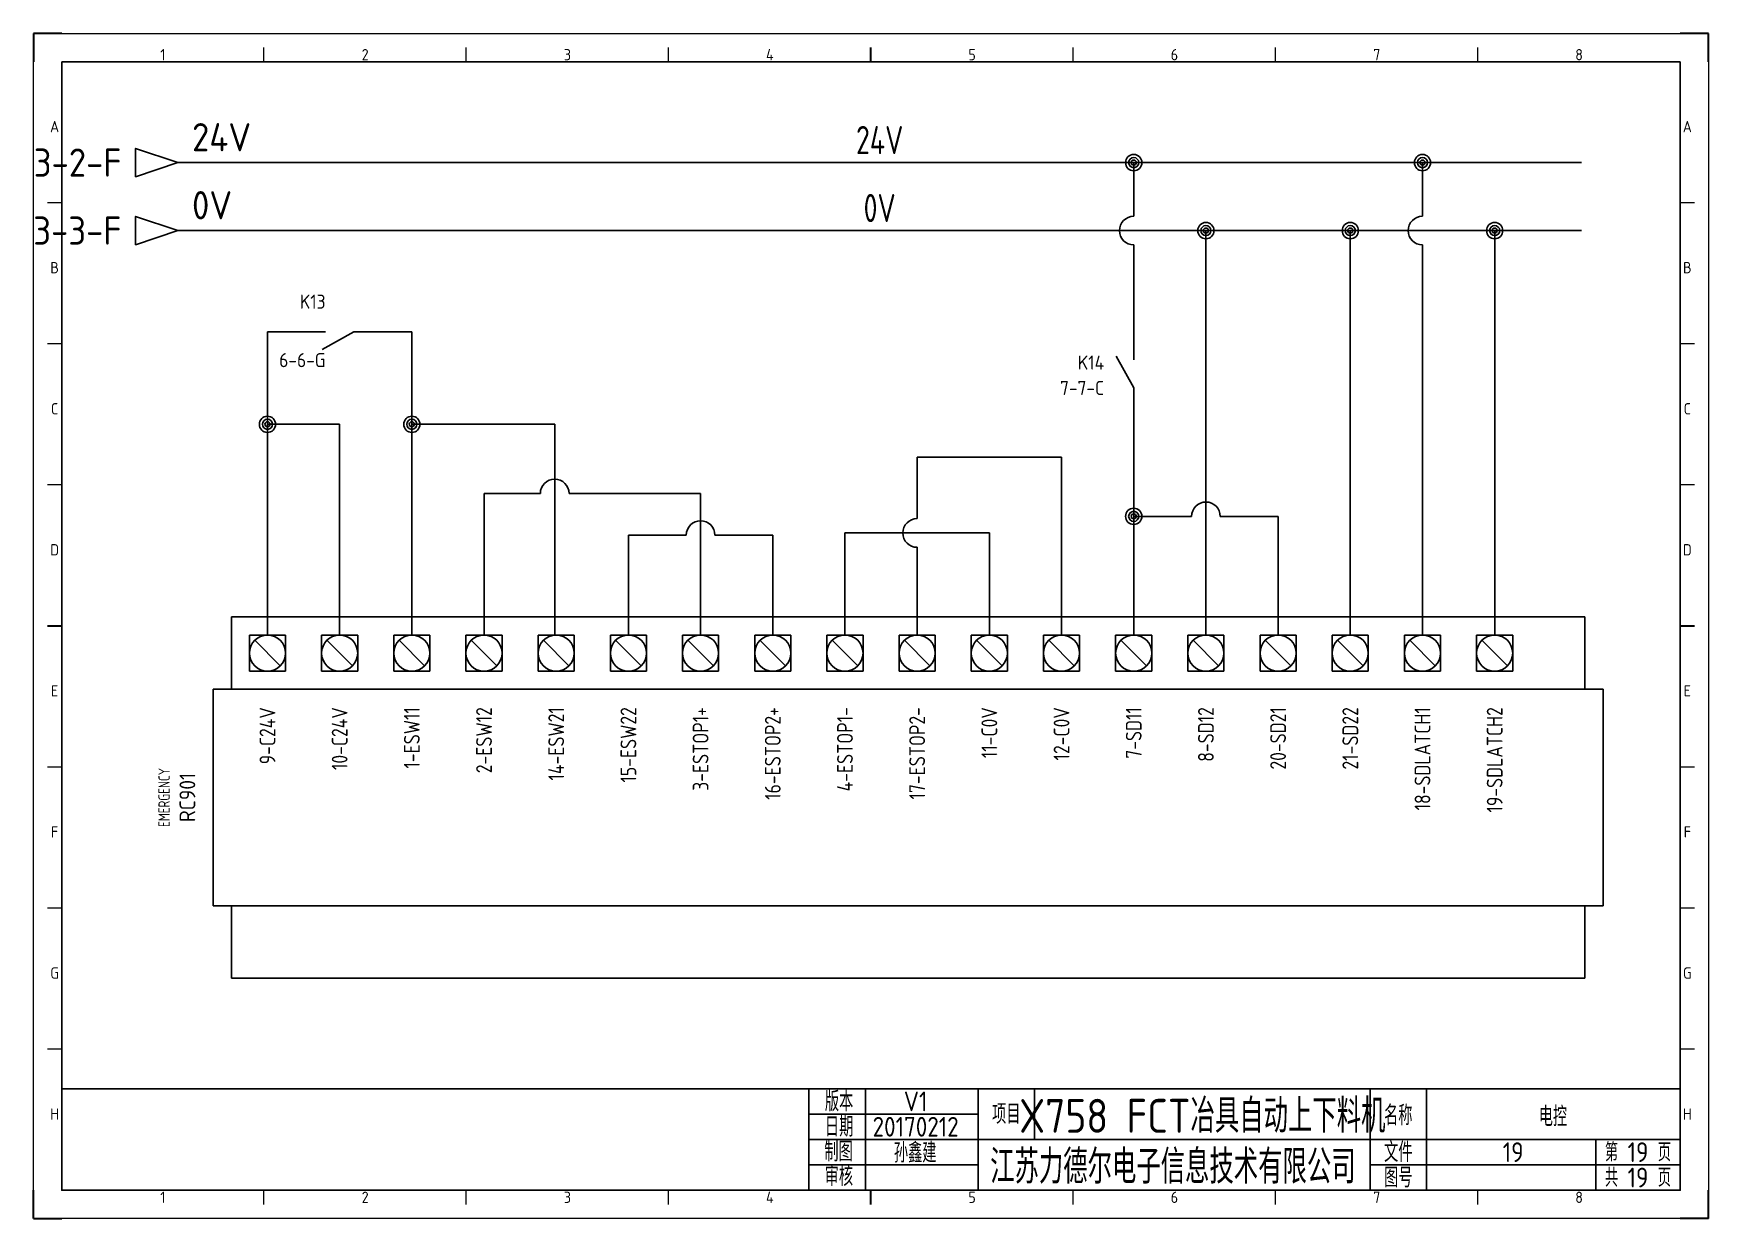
# Model space of a CAD drawing. Header units: millimetres. Extents: x 2029 to 2326, y 1387 to 1597.
import ezdxf
from ezdxf.enums import TextEntityAlignment as Align

# ---------------------------------------------------------------- set-up
doc = ezdxf.new("R2010")
doc.units = ezdxf.units.MM
for name, color, linetype in [('AE_BOR', 1, 'Continuous'), ('DESC', 150, 'Continuous'), ('SYMS', 7, 'Continuous'), ('TAGS', 150, 'Continuous'), ('TERMS', 123, 'Continuous'), ('WIRENO', 72, 'Continuous'), ('WIREREF_DEST', 52, 'Continuous'), ('WIRES', 7, 'Continuous'), ('XREF', 7, 'Continuous'), ('XREFCHILD', 134, 'Continuous'), ('图框_标题栏属性', 1, 'Continuous'), ('图框_标题栏文字', 6, 'Continuous')]:
    doc.layers.add(name, color=color, linetype=linetype)
doc.styles.add('ACGBTS', font='ISOCP.SHX')
doc.styles.get("Standard").update_dxf_attribs({"font": 'arial.ttf'})
doc.styles.add('WD_IEC', font='ISOCP2.shx', dxfattribs={"height": 4, "bigfont": 'gbcbig.shx'})
doc.styles.add('工程字', font='gbenor.shx', dxfattribs={"bigfont": 'gbcbig.shx'})

# ---------------------------------------------------------------- blocks, each defined once
blk = doc.blocks.new('Border')
for p, q in [((584, 410), (10, 410)), ((10, 410), (10, 10)), ((584, 10), (584, 410)), ((10, 10), (584, 10))]:
    blk.add_line(p, q)
at = {"layer": 'AE_BOR', "color": 1, "lineweight": 30}
for p, q in [((10, 420), (0, 420)), ((0, 420), (0, 410)), ((594, 420), (584, 420)), ((594, 410), (594, 420)), ((297, 410), (297, 415)), ((5, 210), (10, 210)), ((584, 210), (589, 210)), ((0, 0), (0, 10)), ((297, 5), (297, 10)), ((594, 0), (594, 10)), ((0, 0), (10, 0)), ((594, 0), (584, 0))]:
    blk.add_line(p, q, dxfattribs=at)
at = {"layer": 'AE_BOR', "color": 1, "lineweight": 15}
for p, q in [((0, 420), (594, 420)), ((0, 0), (0, 420)), ((594, 420), (594, 0)), ((81.75, 410), (81.75, 415)), ((153.5, 410), (153.5, 415)), ((225.25, 410), (225.25, 415)), ((368.75, 410), (368.75, 415)), ((440.5, 410), (440.5, 415)), ((512.25, 410), (512.25, 415)), ((10, 360), (5, 360)), ((589, 360), (584, 360)), ((10, 310), (5, 310)), ((589, 310), (584, 310)), ((10, 260), (5, 260)), ((589, 260), (584, 260)), ((10, 160), (5, 160)), ((589, 160), (584, 160)), ((10, 110), (5, 110)), ((589, 110), (584, 110)), ((10, 60), (5, 60)), ((589, 60), (584, 60)), ((81.75, 5), (81.75, 10)), ((153.5, 5), (153.5, 10)), ((225.25, 5), (225.25, 10)), ((368.75, 5), (368.75, 10)), ((440.5, 5), (440.5, 10)), ((512.25, 5), (512.25, 10)), ((594, 0), (0, 0))]:
    blk.add_line(p, q, dxfattribs=at)
at = {"layer": 'AE_BOR', "color": 1, "lineweight": 15, "style": 'ACGBTS'}
for s, p in [('1', (45.875, 412.5)), ('2', (117.625, 412.5)), ('3', (189.375, 412.5)), ('4', (261.125, 412.5)), ('5', (332.875, 412.5)), ('6', (404.625, 412.5)), ('7', (476.375, 412.5)), ('8', (548.125, 412.5)), ('A', (7.5, 387)), ('A', (586.5, 387)), ('B', (7.5, 337)), ('B', (586.5, 337)), ('C', (7.5, 287)), ('C', (586.5, 287)), ('D', (7.5, 237)), ('D', (586.5, 237)), ('E', (7.5, 187)), ('E', (586.5, 187)), ('F', (7.5, 137)), ('F', (586.5, 137)), ('G', (7.5, 87)), ('G', (586.5, 87)), ('H', (7.5, 37)), ('H', (586.5, 37)), ('1', (45.875, 7.5)), ('2', (117.625, 7.5)), ('3', (189.375, 7.5)), ('4', (261.125, 7.5)), ('5', (332.875, 7.5)), ('6', (404.625, 7.5)), ('7', (476.375, 7.5)), ('8', (548.125, 7.5))]:
    blk.add_text(s, height=4, dxfattribs=at).set_placement(p, align=Align.MIDDLE)
blk = doc.blocks.new('LdrDkA4')
for p, q in [((132.5, 0), (132.5, 18)), ((142.5, 0), (142.5, 18)), ((162.5, 0), (162.5, 18)), ((162.5, 0), (162.5, 18)), ((162.5, 0), (162.5, 18)), ((172.5, 18), (172.5, 13.5)), ((232, 0), (232, 18)), ((242, 0), (242, 18)), ((132.5, 13.5), (162.5, 13.5)), ((172.5, 13.5), (172.5, 9)), ((132.5, 9), (162.99, 9)), ((162.5, 9), (287, 9)), ((272, 0), (272, 9)), ((132.5, 4.5), (162.5, 4.5)), ((232, 4.5), (287, 4.5)), ((142.5, 2.09), (142.5, 2.09)), ((142.5, 2.09), (142.5, 2.09))]:
    blk.add_line(p, q)
blk.add_lwpolyline([(132.5, 18), (0, 18), (0, 0), (132.5, 0)], close=True)
blk.add_lwpolyline([(132.5, 0), (287, 0), (287, 18), (132.5, 18)])
at = {"flags": 9}
blk.add_attdef('WD_TB', (0, 0), '', height=2.5, dxfattribs=at)
at = {"layer": '图框_标题栏属性', "style": '工程字'}
for tag, height, p in [('版本', 3.5, (151.42, 15.75)), ('项目', 6, (202.25, 13.5)), ('名称', 3.5, (264.42, 13.27)), ('日期', 3.5, (151.42, 11.25)), ('制图', 3.5, (151.34, 6.85)), ('公司名称', 6, (197.03, 4.5)), ('文件', 3.5, (257.37, 6.75)), ('页数', 3.5, (279.5, 6.75)), ('审核', 3.5, (151.65, 2.36)), ('图号', 3.5, (257.37, 2.25)), ('总数', 3.5, (279.5, 2.25))]:
    blk.add_attdef(tag, text='', height=height, dxfattribs=at).set_placement(p, align=Align.MIDDLE)
at = {"layer": '图框_标题栏文字', "style": '工程字'}
for s, height, p in [('版本', 3.5, (137.85, 15.75)), ('项目', 3.5, (167.5, 13.5)), ('名称', 3.5, (237, 13.27)), ('日期', 3.5, (137.85, 11.25)), ('制图', 3.5, (137.75, 6.85)), ('文件', 3.5, (237, 6.75)), ('第    页', 3.25, (279.5, 6.75)), ('审核', 3.5, (137.81, 2.51)), ('图号', 3.5, (237, 2.25)), ('共    页', 3.25, (279.5, 2.25))]:
    blk.add_text(s, height=height, dxfattribs=at).set_placement(p, align=Align.MIDDLE_CENTER)
blk = doc.blocks.new('PLCRC90_EMG')
for p, q in [((151.84, 42.3), (-148.18, 42.3)), ((-148.18, 42.3), (-148.18, 26.3)), ((151.84, 26.3), (151.84, 42.3)), ((-144.18, 38.3), (-136.18, 38.3)), ((-144.18, 30.3), (-144.18, 38.3)), ((-143.01, 37.13), (-137.35, 31.48)), ((-136.18, 38.3), (-136.18, 30.3)), ((-128.18, 38.3), (-120.18, 38.3)), ((-128.18, 30.3), (-128.18, 38.3)), ((-127.01, 37.13), (-121.35, 31.48)), ((-120.18, 38.3), (-120.18, 30.3)), ((-112.18, 38.3), (-104.18, 38.3)), ((-112.18, 30.3), (-112.18, 38.3)), ((-111.01, 37.13), (-105.35, 31.48)), ((-104.18, 38.3), (-104.18, 30.3)), ((-96.18, 38.3), (-88.18, 38.3)), ((-96.18, 38.3), (-88.18, 38.3)), ((-96.18, 30.3), (-96.18, 38.3)), ((-96.18, 30.3), (-96.18, 38.3)), ((-95.01, 37.13), (-89.35, 31.48)), ((-88.18, 38.3), (-88.18, 30.3)), ((-88.18, 38.3), (-88.18, 30.3)), ((-80.18, 38.3), (-72.18, 38.3)), ((-80.18, 30.3), (-80.18, 38.3)), ((-79.01, 37.13), (-73.35, 31.48)), ((-72.18, 38.3), (-72.18, 30.3)), ((-64.18, 38.3), (-56.18, 38.3)), ((-64.18, 30.3), (-64.18, 38.3)), ((-63.01, 37.13), (-57.35, 31.48)), ((-56.18, 38.3), (-56.18, 30.3)), ((-48.18, 38.3), (-40.18, 38.3)), ((-48.18, 30.3), (-48.18, 38.3)), ((-47.01, 37.13), (-41.35, 31.48)), ((-40.18, 38.3), (-40.18, 30.3)), ((-32.18, 38.3), (-24.18, 38.3)), ((-32.18, 30.3), (-32.18, 38.3)), ((-31.01, 37.13), (-25.35, 31.48)), ((-24.18, 38.3), (-24.18, 30.3)), ((-16.18, 38.3), (-8.18, 38.3)), ((-16.18, 30.3), (-16.18, 38.3)), ((-15.01, 37.13), (-9.35, 31.48)), ((-8.18, 38.3), (-8.18, 30.3)), ((-0.18, 38.3), (7.82, 38.3)), ((-0.18, 30.3), (-0.18, 38.3)), ((0.99, 37.13), (6.65, 31.48)), ((7.82, 38.3), (7.82, 30.3)), ((15.82, 38.3), (23.82, 38.3)), ((15.82, 30.3), (15.82, 38.3)), ((16.99, 37.13), (22.65, 31.48)), ((23.82, 38.3), (23.82, 30.3)), ((31.82, 38.3), (39.82, 38.3)), ((31.82, 30.3), (31.82, 38.3)), ((32.99, 37.13), (38.65, 31.48)), ((39.82, 38.3), (39.82, 30.3)), ((47.82, 38.3), (55.82, 38.3)), ((47.82, 30.3), (47.82, 38.3)), ((48.99, 37.13), (54.65, 31.48)), ((55.82, 38.3), (55.82, 30.3)), ((63.82, 38.3), (71.82, 38.3)), ((63.82, 30.3), (63.82, 38.3)), ((64.99, 37.13), (70.65, 31.48)), ((71.82, 38.3), (71.82, 30.3)), ((79.82, 38.3), (87.82, 38.3)), ((79.82, 30.3), (79.82, 38.3)), ((80.99, 37.13), (86.65, 31.48)), ((87.82, 38.3), (87.82, 30.3)), ((95.82, 38.3), (103.82, 38.3)), ((95.82, 30.3), (95.82, 38.3)), ((96.99, 37.13), (102.65, 31.48)), ((103.82, 38.3), (103.82, 30.3)), ((111.82, 38.3), (119.82, 38.3)), ((111.82, 30.3), (111.82, 38.3)), ((112.99, 37.13), (118.65, 31.48)), ((119.82, 38.3), (119.82, 30.3)), ((127.82, 38.3), (135.82, 38.3)), ((127.82, 30.3), (127.82, 38.3)), ((128.99, 37.13), (134.65, 31.48)), ((135.82, 38.3), (135.82, 30.3)), ((-136.18, 30.3), (-144.18, 30.3)), ((-120.18, 30.3), (-128.18, 30.3)), ((-104.18, 30.3), (-112.18, 30.3)), ((-88.18, 30.3), (-96.18, 30.3)), ((-88.18, 30.3), (-96.18, 30.3)), ((-72.18, 30.3), (-80.18, 30.3)), ((-56.18, 30.3), (-64.18, 30.3)), ((-40.18, 30.3), (-48.18, 30.3)), ((-24.18, 30.3), (-32.18, 30.3)), ((-8.18, 30.3), (-16.18, 30.3)), ((7.82, 30.3), (-0.18, 30.3)), ((23.82, 30.3), (15.82, 30.3)), ((39.82, 30.3), (31.82, 30.3)), ((55.82, 30.3), (47.82, 30.3)), ((71.82, 30.3), (63.82, 30.3)), ((87.82, 30.3), (79.82, 30.3)), ((103.82, 30.3), (95.82, 30.3)), ((119.82, 30.3), (111.82, 30.3)), ((135.82, 30.3), (127.82, 30.3)), ((-152.18, 26.3), (155.84, 26.3)), ((-152.18, -21.7), (-152.18, 26.3)), ((155.84, 26.3), (155.84, -21.7)), ((155.84, -21.7), (-152.18, -21.7)), ((-148.18, -21.7), (-148.18, -37.7)), ((151.84, -37.7), (151.84, -21.7)), ((-148.18, -37.7), (151.84, -37.7))]:
    blk.add_line(p, q)
for centre in [(-140.18, 34.3), (-124.18, 34.3), (-108.18, 34.3), (-92.18, 34.3), (-76.18, 34.3), (-60.18, 34.3), (-44.18, 34.3), (-28.18, 34.3), (-12.18, 34.3), (3.82, 34.3), (19.82, 34.3), (35.82, 34.3), (51.82, 34.3), (67.82, 34.3), (83.82, 34.3), (99.82, 34.3), (115.82, 34.3), (131.82, 34.3)]:
    blk.add_circle(centre, 4)
at = {"style": 'WD_IEC', "width": 0.9}
for tag, p in [('TERM10', (5.82, 39.54)), ('TERM12', (37.82, 39.54)), ('TERM13', (53.82, 39.54)), ('TERM14', (69.82, 39.54)), ('TERM15', (85.82, 39.54)), ('TERM16', (101.82, 39.54)), ('TERM17', (117.82, 39.54)), ('TERM18', (133.82, 39.54)), ('TERM1', (-138.18, 39.54)), ('TERM2', (-122.18, 39.54)), ('TERM3', (-106.18, 39.54)), ('TERM4', (-90.18, 39.54)), ('TERM5', (-74.18, 39.54)), ('TERM6', (-58.18, 39.54)), ('TERM7', (-42.18, 39.54)), ('TERM8', (-26.18, 39.54)), ('TERM9', (-10.18, 39.54)), ('TERM11', (21.82, 39.54))]:
    blk.add_attdef(tag, text='', height=2.5, rotation=90, dxfattribs=at).set_placement(p, align=Align.TOP_LEFT)
at = {"style": 'WD_IEC', "flags": 1}
for tag, p in [('X2TERM1', (-140.18, 38.3)), ('X2TERM2', (-124.18, 38.3)), ('X2TERM3', (-108.18, 38.3)), ('X2TERM4', (-92.18, 38.3)), ('X2TERM5', (-76.18, 38.3)), ('X2TERM6', (-60.18, 38.3)), ('X2TERM7', (-44.18, 38.3)), ('X2TERM8', (-28.18, 38.3)), ('X2TERM9', (-12.18, 38.3)), ('X2TERM10', (3.82, 38.3)), ('X2TERM11', (19.82, 38.3)), ('X2TERM12', (35.82, 38.3)), ('X2TERM13', (51.82, 38.3)), ('X2TERM14', (67.82, 38.3)), ('X2TERM15', (83.82, 38.3)), ('X2TERM16', (99.82, 38.3)), ('X2TERM17', (115.82, 38.3)), ('X2TERM18', (131.82, 38.3))]:
    blk.add_attdef(tag, p, '', height=0.35, rotation=90, dxfattribs=at)
at = {"style": 'WD_IEC', "width": 0.9}
for tag, p in [('TERMDESC1', (-140.18, 22.3)), ('TERMDESC2', (-124.18, 22.3)), ('TERMDESC3', (-108.18, 22.3)), ('TERMDESC4', (-92.18, 22.3)), ('TERMDESC5', (-76.18, 22.3)), ('TERMDESC6', (-60.18, 22.3)), ('TERMDESC7', (-44.18, 22.3)), ('TERMDESC8', (-28.18, 22.3)), ('TERMDESC9', (-12.18, 22.3)), ('TERMDESC10', (3.82, 22.3)), ('TERMDESC11', (19.82, 22.3)), ('TERMDESC12', (35.82, 22.3)), ('TERMDESC13', (51.82, 22.3)), ('TERMDESC14', (67.82, 22.3)), ('TERMDESC15', (83.82, 22.3)), ('TERMDESC16', (99.82, 22.3)), ('TERMDESC17', (115.82, 22.3)), ('TERMDESC18', (131.82, 22.3))]:
    blk.add_attdef(tag, text='', height=3.5, rotation=90, dxfattribs=at).set_placement(p, align=Align.MIDDLE_RIGHT)
at = {"style": 'WD_IEC', "width": 0.8}
blk.add_attdef('WDTAGALT', (-190.18, -9.7), '', height=4, rotation=90, dxfattribs=at)
at = {"linetype": 'Continuous', "style": 'WD_IEC', "flags": 9}
for tag, p in [('ASSYCODE', (-179.18, 9.66)), ('FAMILY', (-178.39, 9.69))]:
    blk.add_attdef(tag, text='', height=0.32, rotation=90, dxfattribs=at).set_placement(p, align=Align.CENTER)
at = {"style": 'WD_IEC'}
for tag, width, p in [('INST', 0.8, (-186.34, 2.3)), ('LOC', 0.8, (-182.9, 2.3)), ('MFG', 0.8, (-178.89, 2.3)), ('CAT', 0.9, (-175.39, 2.3)), ('DESC', 0.8, (-161.84, 2.3))]:
    blk.add_attdef(tag, text='', height=2.5, rotation=90, dxfattribs=dict(at, width=width)).set_placement(p, align=Align.CENTER)
for tag, p in [('LINE1', (-170.89, 2.3)), ('LINE2', (-165.89, 2.3)), ('TAG1', (-156.18, 2.3))]:
    blk.add_attdef(tag, text='', height=3.5, rotation=90, dxfattribs=at).set_placement(p, align=Align.CENTER)
blk = doc.blocks.new('HA1D3')
blk.add_lwpolyline([(0, 0), (-3.75, -1.25), (-3.75, 1.25)], close=True)
at = {"style": 'WD_IEC'}
for tag, p, height, flags in [('WIRENO', (1.25, 1), 2.5, 8), ('X1TERM01', (0, 0), 0.32, 1)]:
    blk.add_attdef(tag, p, '', height=height, dxfattribs=dict(at, flags=flags))
at = {"style": 'WD_IEC', "flags": 1}
blk.add_attdef('SIGCODE', text='', height=1, dxfattribs=at).set_placement((-2.5, 1.8), align=Align.RIGHT)
at = {"style": 'WD_IEC'}
blk.add_attdef('XREF', text='', height=2.5, dxfattribs=at).set_placement((-5, 0), align=Align.MIDDLE_RIGHT)
blk.add_attdef('DESC1', text='', height=2.5, dxfattribs=at).set_placement((1.25, -1), align=Align.TOP_LEFT)
blk = doc.blocks.new('WD_WNH')
at = {"linetype": 'Continuous', "style": 'WD_IEC', "width": 0.8}
blk.add_attdef('WIRENO', text='', height=2.5, dxfattribs=at).set_placement((0, 0.75), align=Align.CENTER)
at = {"style": 'WD_IEC', "flags": 1}
for tag, p in [('W08USER', (0, 0.375)), ('W04USER', (0, 0.875)), ('W05USER', (0, 0.75)), ('W09USER', (0, 0.25)), ('W03USER', (0, 1)), ('W06USER', (0, 0.625)), ('W07USER', (0, 0.5)), ('W02USER', (0, 1.125)), ('W01USER', (0, 1.25)), ('W10USER', (0, 0.125))]:
    blk.add_attdef(tag, text='', height=0.08, dxfattribs=at).set_placement(p, align=Align.CENTER)
blk = doc.blocks.new('WDDOT')
for radius in [0.72, 0.449, 0.223]:
    blk.add_circle((0, 0), radius)
blk = doc.blocks.new('HCR21')
for p, q in [((-7.5, 0), (-2.5, 0)), ((2.5, 0), (-3.12, -3.12)), ((2.5, 0), (7.5, 0))]:
    blk.add_line(p, q)
at = {"style": 'WD_IEC'}
for tag, p in [('INST', (-2.5, 11.12)), ('LOC', (-2.5, 7.62)), ('TAG2', (-2.5, 4.12)), ('DESC1', (-2.5, -10)), ('DESC2', (-2.5, -13.5)), ('DESC3', (-2.5, -17))]:
    blk.add_attdef(tag, text='', height=2.5, dxfattribs=at).set_placement(p, align=Align.RIGHT)
for tag, p, height, flags in [('TERM01', (-7.5, 1), 2, 8), ('X4TERM01', (-7.5, 0), 0.32, 1), ('X1TERM02', (7.5, 0), 0.32, 1), ('X2LINK', (0, -0.77), 0.32, 1), ('X8LINK', (0, -2.27), 0.32, 1), ('CONTACT', (6.5, -2.25), 1, 1), ('FAMILY', (6.5, -3.75), 1, 1), ('COMMON', (7.75, -3.5), 1, 1)]:
    blk.add_attdef(tag, p, '', height=height, dxfattribs=dict(at, flags=flags))
at = {"style": 'WD_IEC', "flags": 8}
for tag, height, p in [('TERM02', 2, (7.5, 1)), ('XREF', 2.5, (-2.5, -6.25))]:
    blk.add_attdef(tag, text='', height=height, dxfattribs=at).set_placement(p, align=Align.RIGHT)
blk = doc.blocks.new('VCR21')
for p, q in [((0, 7.5), (0, 2.5)), ((0, -2.5), (-3.125, 3.125)), ((0, -2.5), (0, -7.5))]:
    blk.add_line(p, q)
at = {"style": 'WD_IEC'}
for tag, p in [('INST', (-5.25, 7.75)), ('LOC', (-5.25, 4.25)), ('TAG2', (-5.25, 0.75)), ('XREF', (-5.25, -3.75)), ('DESC1', (-5.25, -7.6)), ('DESC2', (-5.25, -11.1)), ('DESC3', (-5.25, -14.6))]:
    blk.add_attdef(tag, text='', height=2.5, dxfattribs=at).set_placement(p, align=Align.RIGHT)
blk.add_attdef('TERM01', text='', height=2, rotation=90, dxfattribs=at).set_placement((-1, 7.5), align=Align.RIGHT)
at = {"style": 'WD_IEC', "flags": 1}
for tag, p, height in [('X2TERM01', (0, 7.5), 0.32), ('X4LINK', (-2, 0), 0.32), ('X1LINK', (-0.5, 0), 0.32), ('CONTACT', (4, -3.5), 1), ('FAMILY', (4, -5), 1), ('COMMON', (5.25, -4.75), 1), ('X8TERM02', (0, -7.5), 0.32)]:
    blk.add_attdef(tag, p, '', height=height, dxfattribs=at)
at = {"style": 'WD_IEC'}
blk.add_attdef('TERM02', (-1, -7.5), '', height=2, rotation=90, dxfattribs=at)

msp = doc.modelspace()

# ---------------------------------------------------------------- linework, layer by layer
at = {"layer": 'WIRES'}
for p, q in [((2054.9, 1574.54), (2303.75, 1574.54)), ((2224.38, 1565.03), (2224.38, 1574.54)), ((2275.58, 1565.03), (2275.58, 1574.54)), ((2054.9, 1562.49), (2303.75, 1562.49)), ((2237.18, 1490.83), (2237.18, 1562.49)), ((2262.78, 1490.83), (2262.78, 1562.49)), ((2288.38, 1490.83), (2288.38, 1562.49)), ((2224.38, 1544.6), (2224.38, 1559.95)), ((2275.58, 1490.83), (2275.58, 1559.95)), ((2070.78, 1490.83), (2070.78, 1544.53)), ((2070.78, 1544.53), (2076.08, 1544.53)), ((2091.08, 1544.53), (2096.38, 1544.53)), ((2096.38, 1490.83), (2096.38, 1544.53)), ((2224.38, 1490.83), (2224.38, 1529.6)), ((2070.78, 1528.16), (2083.58, 1528.16)), ((2083.58, 1490.83), (2083.58, 1528.16)), ((2121.71, 1528.16), (2096.38, 1528.16)), ((2121.71, 1490.83), (2121.71, 1528.16)), ((2185.98, 1522.33), (2211.58, 1522.33)), ((2185.98, 1511.44), (2185.98, 1522.33)), ((2211.58, 1490.83), (2211.58, 1522.33)), ((2109.23, 1515.9), (2119.17, 1515.9)), ((2109.23, 1490.83), (2109.23, 1515.9)), ((2124.25, 1515.9), (2147.58, 1515.9)), ((2147.58, 1490.83), (2147.58, 1515.9)), ((2234.64, 1511.85), (2224.38, 1511.85)), ((2249.98, 1511.85), (2239.72, 1511.85)), ((2249.98, 1490.83), (2249.98, 1511.85)), ((2173.18, 1508.9), (2198.78, 1508.9)), ((2173.18, 1490.83), (2173.18, 1508.9)), ((2198.78, 1490.83), (2198.78, 1508.9)), ((2134.78, 1508.52), (2145.04, 1508.52)), ((2134.78, 1490.83), (2134.78, 1508.52)), ((2150.12, 1508.52), (2160.38, 1508.52)), ((2160.38, 1490.83), (2160.38, 1508.52)), ((2185.98, 1490.83), (2185.98, 1506.36))]:
    msp.add_line(p, q, dxfattribs=at)
for centre, start, end in [((2224.38, 1562.49), 90, 270), ((2275.58, 1562.49), 90, 270), ((2121.71, 1515.9), 0, 180), ((2237.18, 1511.85), 0, 180), ((2147.58, 1508.52), 0, 180), ((2185.98, 1508.9), 90, 270)]:
    msp.add_arc(centre, 2.54, start, end, dxfattribs=at)

# ---------------------------------------------------------------- block references
msp.add_blockref('LdrDkA4', (2034.29, 1392.42)).add_auto_attribs({'总数': '19', '页数': '19', '文件': '19', '名称': '电控', '公司名称': '江苏力德尔电子信息技术有限公司', '项目': 'X758 FCT冶具自动上下料机', '制图': '孙鑫建', '日期': '20170212', '版本': 'V1'})
at = {"layer": 'AE_BOR', "xscale": 0.5, "yscale": 0.5, "zscale": 0.5}
msp.add_blockref('Border', (2029.29, 1387.42), dxfattribs=at)
at = {"layer": 'SYMS'}
ref = msp.add_blockref('HA1D3', (2054.9, 1574.54), dxfattribs=dict(at, xscale=2, yscale=2, zscale=2))
ref.add_attrib('XREF', '3-2-F', dxfattribs={"layer": 'XREF', "height": 5, "style": 'WD_IEC'}).set_placement((2044.9, 1574.54), align=Align.MIDDLE_RIGHT)
ref.add_attrib('WIRENO', '24V', (2057.4, 1576.54), dxfattribs={"layer": 'WIREREF_DEST', "height": 5, "style": 'WD_IEC', "flags": 8})
at = {"layer": 'SYMS', "xscale": 2, "yscale": 2, "zscale": 2}
for p in [(2224.38, 1574.54), (2275.58, 1574.54), (2237.18, 1562.49), (2262.78, 1562.49), (2288.38, 1562.49), (2070.78, 1528.16), (2096.38, 1528.16), (2224.38, 1511.85)]:
    msp.add_blockref('WDDOT', p, dxfattribs=at)
at = {"layer": 'SYMS'}
ref = msp.add_blockref('HA1D3', (2054.9, 1562.49), dxfattribs=dict(at, xscale=2, yscale=2, zscale=2))
ref.add_attrib('XREF', '3-3-F', dxfattribs={"layer": 'XREF', "height": 5, "style": 'WD_IEC'}).set_placement((2044.9, 1562.49), align=Align.MIDDLE_RIGHT)
ref.add_attrib('WIRENO', '0V', (2057.4, 1564.49), dxfattribs={"layer": 'WIREREF_DEST', "height": 5, "style": 'WD_IEC', "flags": 8})
ref = msp.add_blockref('HCR21', (2083.58, 1544.53), dxfattribs=at)
ref.add_attrib('XREF', '6-6-G', dxfattribs={"layer": 'XREFCHILD', "height": 2.5, "style": 'WD_IEC', "flags": 8}).set_placement((2081.08, 1538.28), align=Align.RIGHT)
ref.add_attrib('TAG2', 'K13', dxfattribs={"layer": 'TAGS', "height": 2.5, "style": 'WD_IEC'}).set_placement((2081.08, 1548.65), align=Align.RIGHT)
ref = msp.add_blockref('VCR21', (2224.38, 1537.1), dxfattribs=at)
ref.add_attrib('XREF', '7-7-C', dxfattribs={"layer": 'XREFCHILD', "height": 2.5, "style": 'WD_IEC'}).set_placement((2219.13, 1533.35), align=Align.RIGHT)
ref.add_attrib('TAG2', 'K14', dxfattribs={"layer": 'TAGS', "height": 2.5, "style": 'WD_IEC'}).set_placement((2219.13, 1537.85), align=Align.RIGHT)
ref = msp.add_blockref('PLCRC90_EMG', (2182.92, 1460.18), dxfattribs=dict(at, xscale=0.8, yscale=0.8, zscale=0.8))
ref.add_attrib('TERMDESC6', '15-ESW22', dxfattribs={"layer": 'TERMS', "height": 2.8, "rotation": 90, "style": 'WD_IEC', "width": 0.9}).set_placement((2134.78, 1478.03), align=Align.MIDDLE_RIGHT)
ref.add_attrib('TERMDESC4', '2-ESW12', dxfattribs={"layer": 'TERMS', "height": 2.8, "rotation": 90, "style": 'WD_IEC', "width": 0.9}).set_placement((2109.18, 1478.03), align=Align.MIDDLE_RIGHT)
ref.add_attrib('DESC', 'EMERGENCY', dxfattribs={"layer": 'DESC', "height": 2, "rotation": 90, "style": 'WD_IEC', "width": 0.8}).set_placement((2053.45, 1462.03), align=Align.CENTER)
ref.add_attrib('TAG1', 'RC901', dxfattribs={"layer": 'TAGS', "height": 2.8, "rotation": 90, "style": 'WD_IEC'}).set_placement((2057.98, 1462.03), align=Align.CENTER)
ref.add_attrib('TERMDESC1', '9-C24V', dxfattribs={"layer": 'TERMS', "height": 2.8, "rotation": 90, "style": 'WD_IEC', "width": 0.9}).set_placement((2070.78, 1478.03), align=Align.MIDDLE_RIGHT)
ref.add_attrib('TERMDESC2', '10-C24V', dxfattribs={"layer": 'TERMS', "height": 2.8, "rotation": 90, "style": 'WD_IEC', "width": 0.9}).set_placement((2083.58, 1478.03), align=Align.MIDDLE_RIGHT)
ref.add_attrib('TERMDESC3', '1-ESW11', dxfattribs={"layer": 'TERMS', "height": 2.8, "rotation": 90, "style": 'WD_IEC', "width": 0.9}).set_placement((2096.38, 1478.03), align=Align.MIDDLE_RIGHT)
ref.add_attrib('TERMDESC5', '14-ESW21', dxfattribs={"layer": 'TERMS', "height": 2.8, "rotation": 90, "style": 'WD_IEC', "width": 0.9}).set_placement((2121.98, 1478.03), align=Align.MIDDLE_RIGHT)
ref.add_attrib('TERMDESC7', '3-ESTOP1+', dxfattribs={"layer": 'TERMS', "height": 2.8, "rotation": 90, "style": 'WD_IEC', "width": 0.9}).set_placement((2147.58, 1478.03), align=Align.MIDDLE_RIGHT)
ref.add_attrib('TERMDESC8', '16-ESTOP2+', dxfattribs={"layer": 'TERMS', "height": 2.8, "rotation": 90, "style": 'WD_IEC', "width": 0.9}).set_placement((2160.38, 1478.03), align=Align.MIDDLE_RIGHT)
ref.add_attrib('TERMDESC9', '4-ESTOP1-', dxfattribs={"layer": 'TERMS', "height": 2.8, "rotation": 90, "style": 'WD_IEC', "width": 0.9}).set_placement((2173.18, 1478.03), align=Align.MIDDLE_RIGHT)
ref.add_attrib('TERMDESC10', '17-ESTOP2-', dxfattribs={"layer": 'TERMS', "height": 2.8, "rotation": 90, "style": 'WD_IEC', "width": 0.9}).set_placement((2185.98, 1478.03), align=Align.MIDDLE_RIGHT)
ref.add_attrib('TERMDESC11', '11-C0V', dxfattribs={"layer": 'TERMS', "height": 2.8, "rotation": 90, "style": 'WD_IEC', "width": 0.9}).set_placement((2198.78, 1478.03), align=Align.MIDDLE_RIGHT)
ref.add_attrib('TERMDESC12', '12-C0V', dxfattribs={"layer": 'TERMS', "height": 2.8, "rotation": 90, "style": 'WD_IEC', "width": 0.9}).set_placement((2211.58, 1478.03), align=Align.MIDDLE_RIGHT)
ref.add_attrib('TERMDESC13', '7-SD11', dxfattribs={"layer": 'TERMS', "height": 2.8, "rotation": 90, "style": 'WD_IEC', "width": 0.9}).set_placement((2224.38, 1478.03), align=Align.MIDDLE_RIGHT)
ref.add_attrib('TERMDESC14', '8-SD12', dxfattribs={"layer": 'TERMS', "height": 2.8, "rotation": 90, "style": 'WD_IEC', "width": 0.9}).set_placement((2237.18, 1478.03), align=Align.MIDDLE_RIGHT)
ref.add_attrib('TERMDESC15', '20-SD21', dxfattribs={"layer": 'TERMS', "height": 2.8, "rotation": 90, "style": 'WD_IEC', "width": 0.9}).set_placement((2249.98, 1478.03), align=Align.MIDDLE_RIGHT)
ref.add_attrib('TERMDESC16', '21-SD22', dxfattribs={"layer": 'TERMS', "height": 2.8, "rotation": 90, "style": 'WD_IEC', "width": 0.9}).set_placement((2262.78, 1478.03), align=Align.MIDDLE_RIGHT)
ref.add_attrib('TERMDESC17', '18-SDLATCH1', dxfattribs={"layer": 'TERMS', "height": 2.8, "rotation": 90, "style": 'WD_IEC', "width": 0.9}).set_placement((2275.58, 1478.03), align=Align.MIDDLE_RIGHT)
ref.add_attrib('TERMDESC18', '19-SDLATCH2', dxfattribs={"layer": 'TERMS', "height": 2.8, "rotation": 90, "style": 'WD_IEC', "width": 0.9}).set_placement((2288.38, 1478.03), align=Align.MIDDLE_RIGHT)
at = {"layer": 'WIRENO'}
ref = msp.add_blockref('WD_WNH', (2179.33, 1574.54), dxfattribs=dict(at, xscale=2, yscale=2, zscale=2))
ref.add_attrib('WIRENO', '24V', dxfattribs={"linetype": 'Continuous', "height": 5, "style": 'WD_IEC', "width": 0.8}).set_placement((2179.33, 1576.04), align=Align.CENTER)
ref = msp.add_blockref('WD_WNH', (2179.33, 1562.49), dxfattribs=dict(at, xscale=2, yscale=2, zscale=2))
ref.add_attrib('WIRENO', '0V', dxfattribs={"linetype": 'Continuous', "height": 5, "style": 'WD_IEC', "width": 0.8}).set_placement((2179.33, 1563.99), align=Align.CENTER)

doc.saveas('drawing.dxf')
